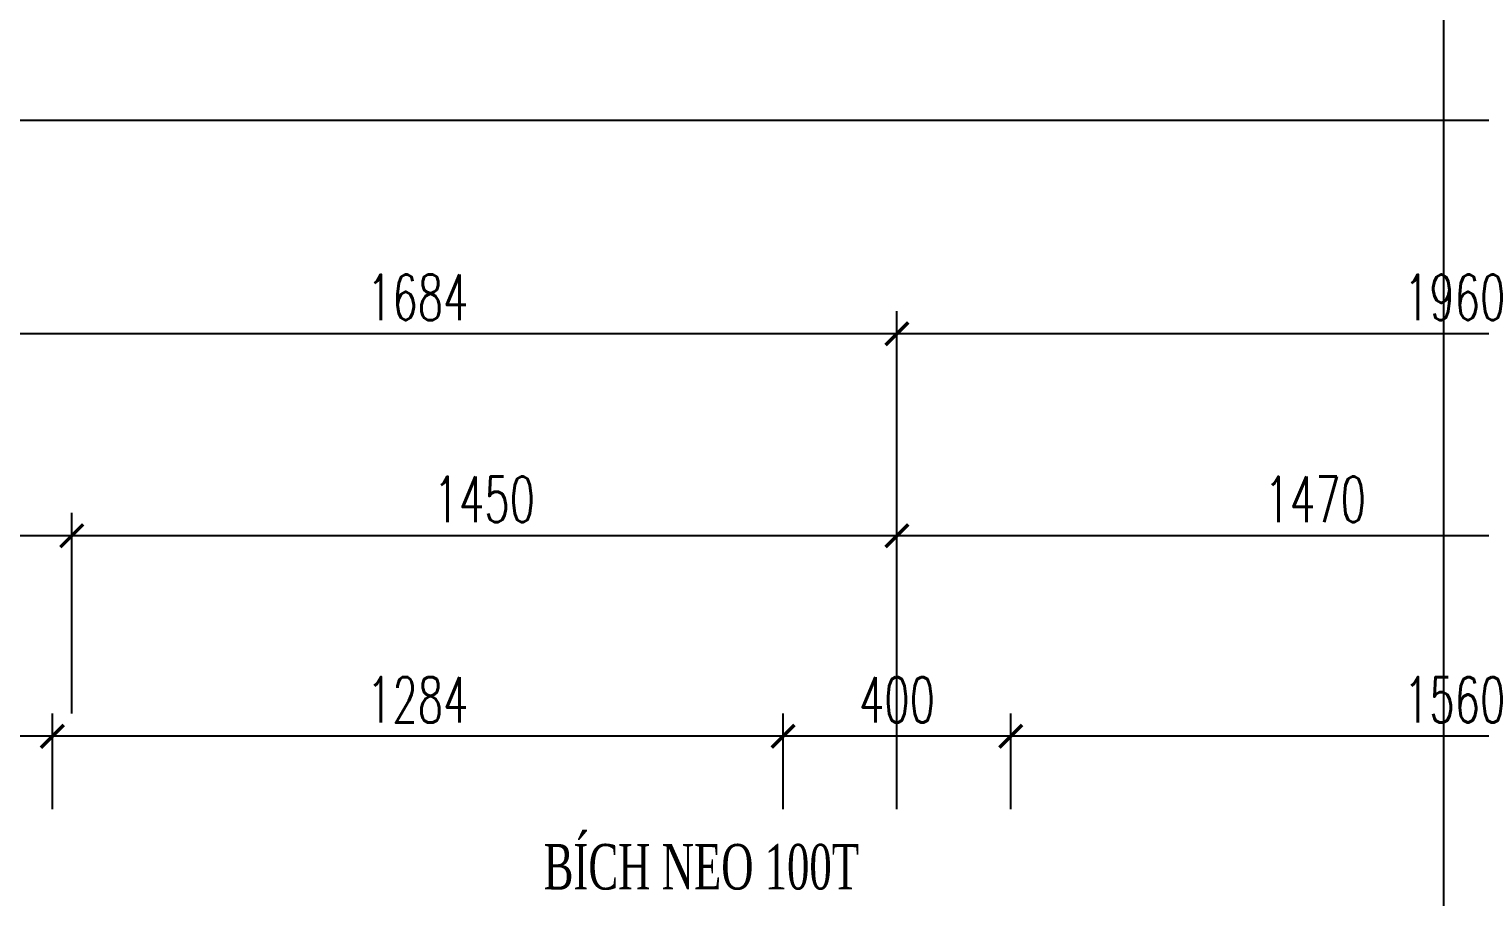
# Model space of a CAD drawing. Extents: x -57534 to 10615, y -13723 to 96319.
# Drawn here: x -17331 to -14782, y 41373 to 42898 of the extents above; entities that cross this region are included whole.
import ezdxf
from ezdxf.enums import TextEntityAlignment as Align

# ---------------------------------------------------------------- set-up
doc = ezdxf.new("R2010")
doc.units = 0
doc.header["$LTSCALE"] = 5
doc.header["$MEASUREMENT"] = 0
doc.layers.get('0').update_dxf_attribs({"linetype": 'CONTINUOUS'})
doc.layers.get('DEFPOINTS').update_dxf_attribs({"linetype": 'CONTINUOUS'})
doc.layers.add('DIMENSION', color=4, linetype='CONTINUOUS')
doc.layers.add('TEXT', color=3, linetype='CONTINUOUS')
doc.styles.add('DIM', font='romans.shx', dxfattribs={"width": 0.65})
doc.styles.add('THUONG', font='vntimeh.shx', dxfattribs={"width": 0.65})
doc.dimstyles.new('400.Ph', dxfattribs={"dimscale": 400, "dimtxt": 0.2, "dimasz": 0.1, "dimexe": 0.1, "dimexo": 0.1, "dimgap": 0.06, "dimtad": 1, "dimdec": 0, "dimzin": 0, "dimdsep": 46, "dimtxsty": 'DIM', "dimblk": 'ARCHTICK', "dimcen": 0.15, "dimdle": 0.1, "dimclrd": 256, "dimclre": 7, "dimclrt": 6, "dimadec": 0, "dimazin": 0, "dimtfac": 1, "dimtdec": 0, "dimtix": 1, "dimtmove": 0, "dimatfit": 3, "dimfxl": 1, "dimtolj": 1, "dimtzin": 0, "dimarcsym": 0})

# ---------------------------------------------------------------- blocks, each defined once
blk = doc.blocks.new('_ArchTick')
at = {"color": 0, "linetype": 'ByBlock', "const_width": 0.15}
blk.add_lwpolyline([(-0.5, -0.5), (0.5, 0.5)], dxfattribs=at)
blk = doc.blocks.new('*D29')
at = {"layer": 'DEFPOINTS', "color": 0, "ltscale": 5}
for p in [(-15606.07362313598, 41655.12871648164), (-15606.07362313598, 41487.35127805013), (-14046.07362313598, 41487.35127805013)]:
    blk.add_point(p, dxfattribs=at)
at = {"layer": 'DIMENSION', "color": 7, "lineweight": -2, "ltscale": 5}
for p, q in [((-15606.07362313598, 41527.35127805013), (-15606.07362313598, 41695.12871648164)), ((-14046.07362313598, 41527.35127805013), (-14046.07362313598, 41695.12871648164))]:
    blk.add_line(p, q, dxfattribs=at)
at = {"layer": 'DIMENSION', "lineweight": -2, "ltscale": 5}
blk.add_line((-14006.07362313598, 41655.12871648164), (-15646.07362313598, 41655.12871648164), dxfattribs=at)
at = {"layer": 'DIMENSION', "lineweight": -2, "ltscale": 5, "xscale": 40, "yscale": 40, "zscale": 40, "rotation": 180}
blk.add_blockref('_ArchTick', (-15606.07362313598, 41655.12871648164), dxfattribs=at)
at = {"layer": 'DIMENSION', "lineweight": -2, "ltscale": 5, "xscale": 40, "yscale": 40, "zscale": 40}
blk.add_blockref('_ArchTick', (-14046.07362313598, 41655.12871648164), dxfattribs=at)
at = {"layer": 'DIMENSION', "color": 6, "ltscale": 5, "insert": (-14826.07362313598, 41719.12871648165), "char_height": 80, "attachment_point": 5, "style": 'DIM'}
blk.add_mtext('\\A1;1560', dxfattribs=at)
blk = doc.blocks.new('*D30')
at = {"layer": 'DEFPOINTS', "color": 0, "ltscale": 5}
for p in [(-16006.073623136, 41655.12871648164), (-16006.073623136, 41487.35127805013), (-15606.07362313598, 41487.35127805013)]:
    blk.add_point(p, dxfattribs=at)
at = {"layer": 'DIMENSION', "color": 7, "lineweight": -2, "ltscale": 5}
for p, q in [((-16006.073623136, 41527.35127805013), (-16006.073623136, 41695.12871648164)), ((-15606.07362313598, 41527.35127805013), (-15606.07362313598, 41695.12871648164))]:
    blk.add_line(p, q, dxfattribs=at)
at = {"layer": 'DIMENSION', "lineweight": -2, "ltscale": 5}
blk.add_line((-15566.07362313598, 41655.12871648164), (-16046.073623136, 41655.12871648164), dxfattribs=at)
at = {"layer": 'DIMENSION', "lineweight": -2, "ltscale": 5, "xscale": 40, "yscale": 40, "zscale": 40, "rotation": 180}
blk.add_blockref('_ArchTick', (-16006.073623136, 41655.12871648164), dxfattribs=at)
at = {"layer": 'DIMENSION', "lineweight": -2, "ltscale": 5, "xscale": 40, "yscale": 40, "zscale": 40}
blk.add_blockref('_ArchTick', (-15606.07362313598, 41655.12871648164), dxfattribs=at)
at = {"layer": 'DIMENSION', "color": 6, "ltscale": 5, "insert": (-15806.07362313599, 41719.12871648165), "char_height": 80, "attachment_point": 5, "style": 'DIM'}
blk.add_mtext('\\A1;400', dxfattribs=at)
blk = doc.blocks.new('*D31')
at = {"layer": 'DEFPOINTS', "color": 0, "ltscale": 5}
for p in [(-17290.07362313603, 41655.12871648164), (-17290.07362313603, 41487.35127805013), (-16006.073623136, 41487.35127805013)]:
    blk.add_point(p, dxfattribs=at)
at = {"layer": 'DIMENSION', "color": 7, "lineweight": -2, "ltscale": 5}
for p, q in [((-17290.07362313603, 41527.35127805013), (-17290.07362313603, 41695.12871648164)), ((-16006.073623136, 41527.35127805013), (-16006.073623136, 41695.12871648164))]:
    blk.add_line(p, q, dxfattribs=at)
at = {"layer": 'DIMENSION', "lineweight": -2, "ltscale": 5}
blk.add_line((-15966.073623136, 41655.12871648164), (-17330.07362313603, 41655.12871648164), dxfattribs=at)
at = {"layer": 'DIMENSION', "lineweight": -2, "ltscale": 5, "xscale": 40, "yscale": 40, "zscale": 40, "rotation": 180}
blk.add_blockref('_ArchTick', (-17290.07362313603, 41655.12871648164), dxfattribs=at)
at = {"layer": 'DIMENSION', "lineweight": -2, "ltscale": 5, "xscale": 40, "yscale": 40, "zscale": 40}
blk.add_blockref('_ArchTick', (-16006.073623136, 41655.12871648164), dxfattribs=at)
at = {"layer": 'DIMENSION', "color": 6, "ltscale": 5, "insert": (-16648.07362313601, 41719.12871648165), "char_height": 80, "attachment_point": 5, "style": 'DIM'}
blk.add_mtext('\\A1;1284', dxfattribs=at)
blk = doc.blocks.new('*D32')
at = {"layer": 'DEFPOINTS', "color": 0, "ltscale": 5}
for p in [(-17690.07362313602, 41655.12871648164), (-17690.07362313602, 41487.35127805013), (-17290.07362313603, 41487.35127805013)]:
    blk.add_point(p, dxfattribs=at)
at = {"layer": 'DIMENSION', "color": 7, "lineweight": -2, "ltscale": 5}
for p, q in [((-17690.07362313602, 41527.35127805013), (-17690.07362313602, 41695.12871648164)), ((-17290.07362313603, 41527.35127805013), (-17290.07362313603, 41695.12871648164))]:
    blk.add_line(p, q, dxfattribs=at)
at = {"layer": 'DIMENSION', "lineweight": -2, "ltscale": 5}
blk.add_line((-17250.07362313603, 41655.12871648164), (-17730.07362313602, 41655.12871648164), dxfattribs=at)
at = {"layer": 'DIMENSION', "lineweight": -2, "ltscale": 5, "xscale": 40, "yscale": 40, "zscale": 40, "rotation": 180}
blk.add_blockref('_ArchTick', (-17690.07362313602, 41655.12871648164), dxfattribs=at)
at = {"layer": 'DIMENSION', "lineweight": -2, "ltscale": 5, "xscale": 40, "yscale": 40, "zscale": 40}
blk.add_blockref('_ArchTick', (-17290.07362313603, 41655.12871648164), dxfattribs=at)
at = {"layer": 'DIMENSION', "color": 6, "ltscale": 5, "insert": (-17490.07362313603, 41719.12871648165), "char_height": 80, "attachment_point": 5, "style": 'DIM'}
blk.add_mtext('\\A1;400', dxfattribs=at)
blk = doc.blocks.new('*D53')
at = {"layer": 'DEFPOINTS', "color": 0, "ltscale": 5}
for p in [(-15806.07362313128, 42007.57432849781), (-15806.07362313128, 41655.12871648164), (-14336.07362313598, 41655.12871648164)]:
    blk.add_point(p, dxfattribs=at)
at = {"layer": 'DIMENSION', "color": 7, "lineweight": -2, "ltscale": 5}
for p, q in [((-15806.07362313128, 41695.12871648164), (-15806.07362313128, 42047.5743284978)), ((-14336.07362313598, 41695.12871648164), (-14336.07362313598, 42047.5743284978))]:
    blk.add_line(p, q, dxfattribs=at)
at = {"layer": 'DIMENSION', "lineweight": -2, "ltscale": 5}
blk.add_line((-14296.07362313598, 42007.57432849781), (-15846.07362313128, 42007.57432849781), dxfattribs=at)
at = {"layer": 'DIMENSION', "lineweight": -2, "ltscale": 5, "xscale": 40, "yscale": 40, "zscale": 40, "rotation": 180}
blk.add_blockref('_ArchTick', (-15806.07362313128, 42007.57432849781), dxfattribs=at)
at = {"layer": 'DIMENSION', "lineweight": -2, "ltscale": 5, "xscale": 40, "yscale": 40, "zscale": 40}
blk.add_blockref('_ArchTick', (-14336.07362313598, 42007.57432849781), dxfattribs=at)
at = {"layer": 'DIMENSION', "color": 6, "ltscale": 5, "insert": (-15071.07362313363, 42071.57432849781), "char_height": 80, "attachment_point": 5, "style": 'DIM'}
blk.add_mtext('\\A1;1470', dxfattribs=at)
blk = doc.blocks.new('*D54')
at = {"layer": 'DEFPOINTS', "color": 0, "ltscale": 5}
for p in [(-17256.07362313597, 42007.57432849781), (-17256.07362313597, 41655.12871648164), (-15806.07362313128, 41655.12871648164)]:
    blk.add_point(p, dxfattribs=at)
at = {"layer": 'DIMENSION', "color": 7, "lineweight": -2, "ltscale": 5}
for p, q in [((-17256.07362313597, 41695.12871648164), (-17256.07362313597, 42047.5743284978)), ((-15806.07362313128, 41695.12871648164), (-15806.07362313128, 42047.5743284978))]:
    blk.add_line(p, q, dxfattribs=at)
at = {"layer": 'DIMENSION', "lineweight": -2, "ltscale": 5}
blk.add_line((-15766.07362313128, 42007.57432849781), (-17296.07362313597, 42007.57432849781), dxfattribs=at)
at = {"layer": 'DIMENSION', "lineweight": -2, "ltscale": 5, "xscale": 40, "yscale": 40, "zscale": 40, "rotation": 180}
blk.add_blockref('_ArchTick', (-17256.07362313597, 42007.57432849781), dxfattribs=at)
at = {"layer": 'DIMENSION', "lineweight": -2, "ltscale": 5, "xscale": 40, "yscale": 40, "zscale": 40}
blk.add_blockref('_ArchTick', (-15806.07362313128, 42007.57432849781), dxfattribs=at)
at = {"layer": 'DIMENSION', "color": 6, "ltscale": 5, "insert": (-16531.07362313362, 42071.57432849781), "char_height": 80, "attachment_point": 5, "style": 'DIM'}
blk.add_mtext('\\A1;1450', dxfattribs=at)
blk = doc.blocks.new('*D55')
at = {"layer": 'DEFPOINTS', "color": 0, "ltscale": 5}
for p in [(-18450.07362313603, 42007.57432849781), (-18450.07362313603, 41655.12871648164), (-17256.07362313597, 41655.12871648164)]:
    blk.add_point(p, dxfattribs=at)
at = {"layer": 'DIMENSION', "color": 7, "lineweight": -2, "ltscale": 5}
for p, q in [((-18450.07362313603, 41695.12871648164), (-18450.07362313603, 42047.5743284978)), ((-17256.07362313597, 41695.12871648164), (-17256.07362313597, 42047.5743284978))]:
    blk.add_line(p, q, dxfattribs=at)
at = {"layer": 'DIMENSION', "lineweight": -2, "ltscale": 5}
blk.add_line((-17216.07362313597, 42007.57432849781), (-18490.07362313603, 42007.57432849781), dxfattribs=at)
at = {"layer": 'DIMENSION', "lineweight": -2, "ltscale": 5, "xscale": 40, "yscale": 40, "zscale": 40, "rotation": 180}
blk.add_blockref('_ArchTick', (-18450.07362313603, 42007.57432849781), dxfattribs=at)
at = {"layer": 'DIMENSION', "lineweight": -2, "ltscale": 5, "xscale": 40, "yscale": 40, "zscale": 40}
blk.add_blockref('_ArchTick', (-17256.07362313597, 42007.57432849781), dxfattribs=at)
at = {"layer": 'DIMENSION', "color": 6, "ltscale": 5, "insert": (-17853.073623136, 42071.57432849781), "char_height": 80, "attachment_point": 5, "style": 'DIM'}
blk.add_mtext('\\A1;1194', dxfattribs=at)
blk = doc.blocks.new('*D70')
at = {"layer": 'DEFPOINTS', "color": 0, "ltscale": 5}
for p in [(-15806.07362314597, 42362.4706394159), (-13846.07362314596, 42007.57432849781), (-15806.07362314597, 41487.35127805013)]:
    blk.add_point(p, dxfattribs=at)
at = {"layer": 'DIMENSION', "color": 7, "lineweight": -2, "ltscale": 5}
for p, q in [((-15806.07362314597, 41527.35127805013), (-15806.07362314597, 42402.47063941589)), ((-13846.07362314596, 42047.5743284978), (-13846.07362314596, 42402.47063941589))]:
    blk.add_line(p, q, dxfattribs=at)
at = {"layer": 'DIMENSION', "lineweight": -2, "ltscale": 5}
blk.add_line((-13806.07362314596, 42362.4706394159), (-15846.07362314597, 42362.4706394159), dxfattribs=at)
at = {"layer": 'DIMENSION', "lineweight": -2, "ltscale": 5, "xscale": 40, "yscale": 40, "zscale": 40, "rotation": 180}
blk.add_blockref('_ArchTick', (-15806.07362314597, 42362.4706394159), dxfattribs=at)
at = {"layer": 'DIMENSION', "lineweight": -2, "ltscale": 5, "xscale": 40, "yscale": 40, "zscale": 40}
blk.add_blockref('_ArchTick', (-13846.07362314596, 42362.4706394159), dxfattribs=at)
at = {"layer": 'DIMENSION', "color": 6, "ltscale": 5, "insert": (-14826.07362314596, 42426.4706394159), "char_height": 80, "attachment_point": 5, "style": 'DIM'}
blk.add_mtext('\\A1;1960', dxfattribs=at)
blk = doc.blocks.new('*D71')
at = {"layer": 'DEFPOINTS', "color": 0, "ltscale": 5}
for p in [(-17490.07362314599, 42362.4706394159), (-17490.07362314599, 42007.57432849781), (-15806.07362314597, 41487.35127805013)]:
    blk.add_point(p, dxfattribs=at)
at = {"layer": 'DIMENSION', "color": 7, "lineweight": -2, "ltscale": 5}
for p, q in [((-17490.07362314599, 42047.5743284978), (-17490.07362314599, 42402.47063941589)), ((-15806.07362314597, 41527.35127805013), (-15806.07362314597, 42402.47063941589))]:
    blk.add_line(p, q, dxfattribs=at)
at = {"layer": 'DIMENSION', "lineweight": -2, "ltscale": 5}
blk.add_line((-15766.07362314597, 42362.4706394159), (-17530.07362314599, 42362.4706394159), dxfattribs=at)
at = {"layer": 'DIMENSION', "lineweight": -2, "ltscale": 5, "xscale": 40, "yscale": 40, "zscale": 40, "rotation": 180}
blk.add_blockref('_ArchTick', (-17490.07362314599, 42362.4706394159), dxfattribs=at)
at = {"layer": 'DIMENSION', "lineweight": -2, "ltscale": 5, "xscale": 40, "yscale": 40, "zscale": 40}
blk.add_blockref('_ArchTick', (-15806.07362314597, 42362.4706394159), dxfattribs=at)
at = {"layer": 'DIMENSION', "color": 6, "ltscale": 5, "insert": (-16648.07362314598, 42426.4706394159), "char_height": 80, "attachment_point": 5, "style": 'DIM'}
blk.add_mtext('\\A1;1684', dxfattribs=at)
blk = doc.blocks.new('*D80')
at = {"layer": 'DEFPOINTS', "color": 0, "ltscale": 5}
for p in [(-17372.07362314527, 42737.3681110678), (-17372.07362314527, 41487.35127805013), (-9829.073623146645, 41487.35127805013)]:
    blk.add_point(p, dxfattribs=at)
at = {"layer": 'DIMENSION', "color": 7, "lineweight": -2, "ltscale": 5}
for p, q in [((-17372.07362314527, 41527.35127805013), (-17372.07362314527, 42777.36811106779)), ((-9829.073623146645, 41527.35127805013), (-9829.073623146645, 42777.36811106779))]:
    blk.add_line(p, q, dxfattribs=at)
at = {"layer": 'DIMENSION', "lineweight": -2, "ltscale": 5}
blk.add_line((-9789.073623146647, 42737.3681110678), (-17412.07362314527, 42737.3681110678), dxfattribs=at)
at = {"layer": 'DIMENSION', "lineweight": -2, "ltscale": 5, "xscale": 40, "yscale": 40, "zscale": 40, "rotation": 180}
blk.add_blockref('_ArchTick', (-17372.07362314527, 42737.3681110678), dxfattribs=at)
at = {"layer": 'DIMENSION', "lineweight": -2, "ltscale": 5, "xscale": 40, "yscale": 40, "zscale": 40}
blk.add_blockref('_ArchTick', (-9829.073623146645, 42737.3681110678), dxfattribs=at)
at = {"layer": 'DIMENSION', "color": 6, "ltscale": 5, "insert": (-13600.57362314596, 42801.3681110678), "char_height": 80, "attachment_point": 5, "style": 'DIM'}
blk.add_mtext('\\A1;7543', dxfattribs=at)

msp = doc.modelspace()

# ---------------------------------------------------------------- linework, layer by layer
at = {"layer": 'DEFPOINTS', "ltscale": 5}
msp.add_lwpolyline([(-27845.54015498441, 44445.02502260726), (-14845.54020018981, 44445.02502260726), (-14845.54020018981, 33245.02502260705), (-27845.54015498441, 33245.02502260705)], close=True, dxfattribs=at)

# ---------------------------------------------------------------- texts
at = {"layer": 'TEXT', "style": 'THUONG', "width": 0.65}
msp.add_text('bÝch neo 100t', height=80, dxfattribs=at).set_placement((-16149.69787653549, 41437.79782687813), align=Align.MIDDLE)

# ---------------------------------------------------------------- dimensions: what is measured, and where the dimension line sits
at = {"layer": 'DIMENSION', "ltscale": 5}
for base, p1, p2, override, picture, middle in [((-17372.07362314527, 42737.3681110678), (-9829.073623146645, 41487.35127805013), (-17372.07362314527, 41487.35127805013), {"dimfxl": 0.12, "dimtfill": 1}, '*D80', (-13600.57362314596, 42801.3681110678)), ((-17490.07362314599, 42362.4706394159), (-15806.07362314597, 41487.35127805013), (-17490.07362314599, 42007.57432849781), {"dimtmove": 1, "dimfxl": 0.12, "dimtfill": 1}, '*D71', (-16648.07362314598, 42426.4706394159)), ((-15806.07362314597, 42362.4706394159), (-13846.07362314596, 42007.57432849781), (-15806.07362314597, 41487.35127805013), {"dimtmove": 1, "dimfxl": 0.12, "dimtfill": 1}, '*D70', (-14826.07362314596, 42426.4706394159)), ((-18450.07362313603, 42007.57432849781), (-17256.07362313597, 41655.12871648164), (-18450.07362313603, 41655.12871648164), {"dimtmove": 1, "dimfxl": 0.12, "dimtfill": 1}, '*D55', (-17853.073623136, 42071.57432849781)), ((-17256.07362313597, 42007.57432849781), (-15806.07362313128, 41655.12871648164), (-17256.07362313597, 41655.12871648164), {"dimtmove": 1, "dimfxl": 0.12, "dimtfill": 1}, '*D54', (-16531.07362313362, 42071.57432849781)), ((-15806.07362313128, 42007.57432849781), (-14336.07362313598, 41655.12871648164), (-15806.07362313128, 41655.12871648164), {"dimtmove": 1, "dimfxl": 0.12, "dimtfill": 1}, '*D53', (-15071.07362313363, 42071.57432849781)), ((-17690.07362313602, 41655.12871648164), (-17290.07362313603, 41487.35127805013), (-17690.07362313602, 41487.35127805013), {"dimtmove": 1, "dimfxl": 0.12, "dimtfill": 1}, '*D32', (-17490.07362313603, 41719.12871648165)), ((-17290.07362313603, 41655.12871648164), (-16006.073623136, 41487.35127805013), (-17290.07362313603, 41487.35127805013), {"dimtmove": 1, "dimfxl": 0.12, "dimtfill": 1}, '*D31', (-16648.07362313601, 41719.12871648165)), ((-16006.073623136, 41655.12871648164), (-15606.07362313598, 41487.35127805013), (-16006.073623136, 41487.35127805013), {"dimtmove": 1, "dimfxl": 0.12, "dimtfill": 1}, '*D30', (-15806.07362313599, 41719.12871648165)), ((-15606.07362313598, 41655.12871648164), (-14046.07362313598, 41487.35127805013), (-15606.07362313598, 41487.35127805013), {"dimtmove": 1, "dimfxl": 0.12, "dimtfill": 1}, '*D29', (-14826.07362313598, 41719.12871648165))]:
    dim = msp.add_linear_dim(base=base, p1=p1, p2=p2, dimstyle='400.Ph', override=override, dxfattribs=at)
    dim.commit()
    dim.dimension.update_dxf_attribs({"geometry": picture, "text_midpoint": middle})

doc.saveas('drawing.dxf')
